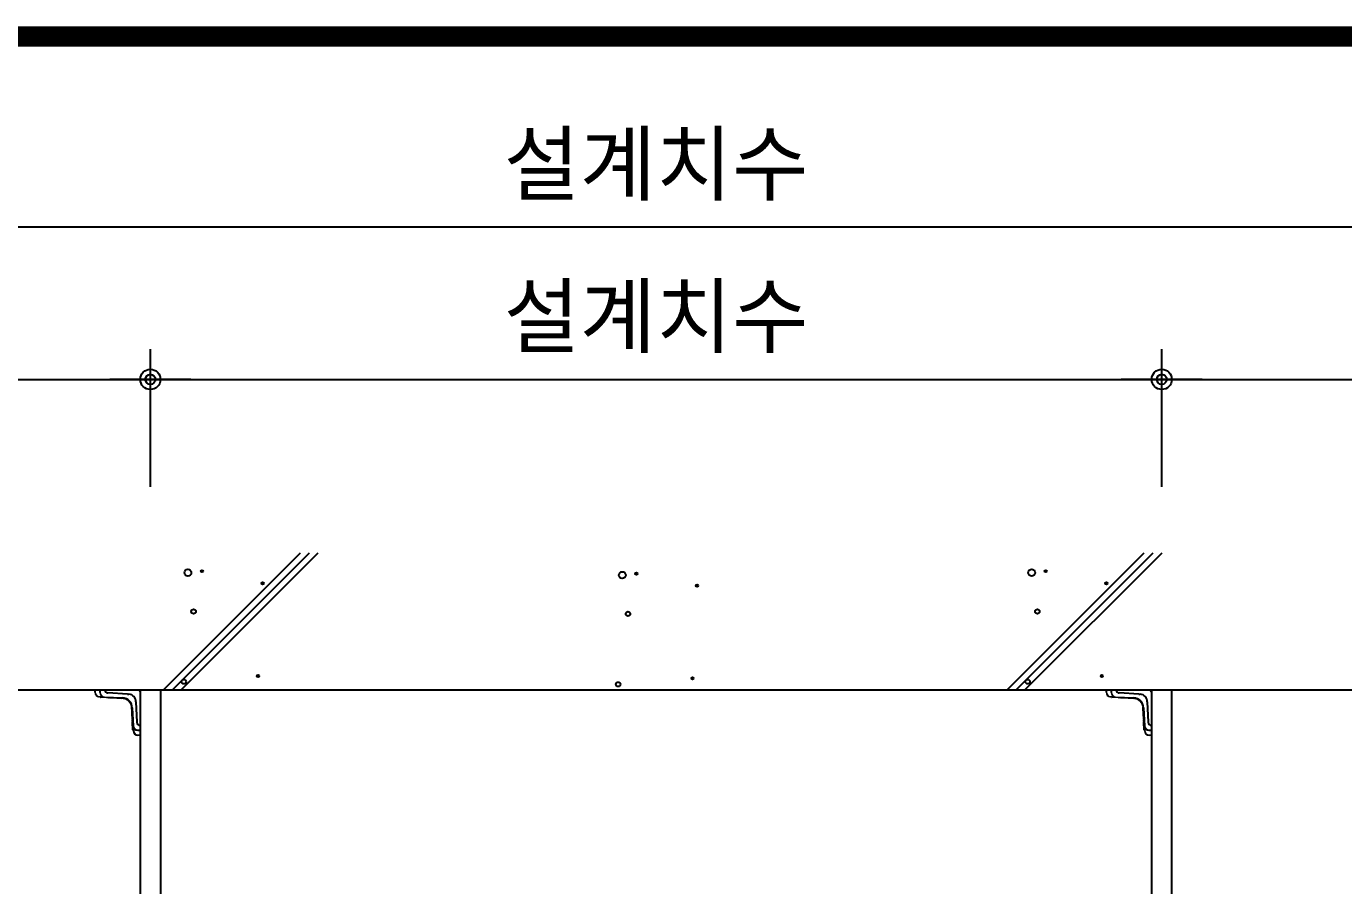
# Model space of a CAD drawing. Extents: x -256 to 8104, y -176 to 5714.
# Drawn here: x 3159 to 3810, y 3604 to 4029 of the extents above; entities that cross this region are included whole.
import ezdxf

# ---------------------------------------------------------------- set-up
doc = ezdxf.new("R2010")
doc.units = 0
doc.header["$LTSCALE"] = 30
doc.layers.get('0').update_dxf_attribs({"linetype": 'CONTINUOUS'})
doc.layers.get('DEFPOINTS').update_dxf_attribs({"linetype": 'CONTINUOUS'})
for name, color, linetype in [('0_toilet', 6, 'CONTINUOUS'), ('DIM', 7, 'CONTINUOUS'), ('경첩', 4, 'CONTINUOUS'), ('해치', 8, 'CONTINUOUS')]:
    doc.layers.add(name, color=color, linetype=linetype)
doc.styles.add('돋움', font='malgun.ttf')
doc.dimstyles.new('10', dxfattribs={"dimscale": 10, "dimtxt": 3, "dimasz": 1, "dimexe": 1.5, "dimexo": 2, "dimgap": 1, "dimtad": 1, "dimdec": 0, "dimlunit": 6, "dimtxsty": '돋움', "dimblk": 'DIMDOT', "dimcen": -1, "dimdle": 1.5, "dimclrt": 3, "dimazin": 3, "dimtfac": 1, "dimtdec": 0, "dimtix": 1, "dimtmove": 2, "dimatfit": 3, "dimldrblk": 'DIMDOT', "dimarcsym": 0})

# ---------------------------------------------------------------- blocks, each defined once
blk = doc.blocks.new('DIMDOT')
at = {"linetype": 'Continuous'}
blk.add_line((-2, 0), (2, 0), dxfattribs=at)
for radius in [0.5, 0.25]:
    blk.add_circle((0, 0), radius, dxfattribs=at)
blk = doc.blocks.new('*D751')
at = {"layer": 'DEFPOINTS', "color": 0}
for p in [(78946.52, 2290.94), (78446.52, 2217.81), (78946.52, 2217.81)]:
    blk.add_point(p, dxfattribs=at)
at = {"layer": 'DIM', "color": 0, "lineweight": -2, "ltscale": 10}
for p, q in [((78446.52, 2237.81), (78446.52, 2305.94)), ((78946.52, 2237.81), (78946.52, 2305.94)), ((78456.52, 2290.94), (78936.52, 2290.94))]:
    blk.add_line(p, q, dxfattribs=at)
at = {"layer": 'DIM', "color": 0, "lineweight": -2, "xscale": 10, "yscale": 10, "zscale": 10, "rotation": 180}
blk.add_blockref('DIMDOT', (78446.52, 2290.94), dxfattribs=at)
at = {"layer": 'DIM', "color": 0, "lineweight": -2, "xscale": 10, "yscale": 10, "zscale": 10}
blk.add_blockref('DIMDOT', (78946.52, 2290.94), dxfattribs=at)
at = {"layer": 'DIM', "color": 3, "insert": (78696.52, 2320.6), "char_height": 30, "attachment_point": 5, "style": '돋움'}
blk.add_mtext('설계치수', dxfattribs=at)
blk = doc.blocks.new('*D752')
at = {"layer": 'DEFPOINTS', "color": 0}
for p in [(78946.52, 2366.27), (77446.52, 2217.81), (78946.52, 2217.81)]:
    blk.add_point(p, dxfattribs=at)
at = {"layer": 'DIM', "color": 0, "lineweight": -2, "ltscale": 10}
for p, q in [((77446.52, 2237.81), (77446.52, 2381.27)), ((78946.52, 2237.81), (78946.52, 2381.27)), ((77456.52, 2366.27), (78936.52, 2366.27))]:
    blk.add_line(p, q, dxfattribs=at)
at = {"layer": 'DIM', "color": 0, "lineweight": -2, "xscale": 10, "yscale": 10, "zscale": 10, "rotation": 180}
blk.add_blockref('DIMDOT', (77446.52, 2366.27), dxfattribs=at)
at = {"layer": 'DIM', "color": 0, "lineweight": -2, "xscale": 10, "yscale": 10, "zscale": 10}
blk.add_blockref('DIMDOT', (78946.52, 2366.27), dxfattribs=at)
at = {"layer": 'DIM', "color": 3, "insert": (78196.52, 2395.93), "char_height": 30, "attachment_point": 5, "style": '돋움'}
blk.add_mtext('설계치수', dxfattribs=at)
blk = doc.blocks.new('*D753')
at = {"layer": 'DEFPOINTS', "color": 0}
for p in [(78446.52, 2290.94), (77946.52, 2217.81), (78446.52, 2217.81)]:
    blk.add_point(p, dxfattribs=at)
at = {"layer": 'DIM', "color": 0, "lineweight": -2, "ltscale": 10}
for p, q in [((77946.52, 2237.81), (77946.52, 2305.94)), ((78446.52, 2237.81), (78446.52, 2305.94)), ((77956.52, 2290.94), (78436.52, 2290.94))]:
    blk.add_line(p, q, dxfattribs=at)
at = {"layer": 'DIM', "color": 0, "lineweight": -2, "xscale": 10, "yscale": 10, "zscale": 10, "rotation": 180}
blk.add_blockref('DIMDOT', (77946.52, 2290.94), dxfattribs=at)
at = {"layer": 'DIM', "color": 0, "lineweight": -2, "xscale": 10, "yscale": 10, "zscale": 10}
blk.add_blockref('DIMDOT', (78446.52, 2290.94), dxfattribs=at)
at = {"layer": 'DIM', "color": 3, "insert": (78196.52, 2320.6), "char_height": 30, "attachment_point": 5, "style": '돋움'}
blk.add_mtext('설계치수', dxfattribs=at)
blk = doc.blocks.new('*D754')
at = {"layer": 'DEFPOINTS', "color": 0}
for p in [(77946.52, 2290.94), (77446.52, 2217.81), (77946.52, 2217.81)]:
    blk.add_point(p, dxfattribs=at)
at = {"layer": 'DIM', "color": 0, "lineweight": -2, "ltscale": 10}
for p, q in [((77446.52, 2237.81), (77446.52, 2305.94)), ((77946.52, 2237.81), (77946.52, 2305.94)), ((77456.52, 2290.94), (77936.52, 2290.94))]:
    blk.add_line(p, q, dxfattribs=at)
at = {"layer": 'DIM', "color": 0, "lineweight": -2, "xscale": 10, "yscale": 10, "zscale": 10, "rotation": 180}
blk.add_blockref('DIMDOT', (77446.52, 2290.94), dxfattribs=at)
at = {"layer": 'DIM', "color": 0, "lineweight": -2, "xscale": 10, "yscale": 10, "zscale": 10}
blk.add_blockref('DIMDOT', (77946.52, 2290.94), dxfattribs=at)
at = {"layer": 'DIM', "color": 3, "insert": (77696.52, 2320.6), "char_height": 30, "attachment_point": 5, "style": '돋움'}
blk.add_mtext('설계치수', dxfattribs=at)
blk = doc.blocks.new('EDGE_28', base_point=(74726.29, -1563.68))
blk.add_line((77446.52, 2137.37), (78946.52, 2137.37))
at = {"color": 4}
for p, q in [((77935.25, 2135.29), (77925.53, 2135.88)), ((77935.25, 2135.29), (77935.93, 2135.29)), ((77939.34, 2131.43), (77939.84, 2121.4)), ((78435.2, 2135.29), (78425.48, 2135.88)), ((78435.2, 2135.29), (78435.88, 2135.29)), ((78439.29, 2131.43), (78439.79, 2121.4))]:
    blk.add_line(p, q, dxfattribs=at)
at = {"color": 8, "const_width": 10}
blk.add_lwpolyline([(77210.45, 2460.48), (80558.27, 2460.48)], dxfattribs=at)
at = {"color": 4}
for centre, radius, start, end in [((77925.62, 2137.49), 1.61, 184.02269, 266.84997), ((78425.57, 2137.49), 1.61, 184.02269, 266.84997), ((77935.68, 2131.64), 3.66, 356.64811, 86.2207), ((78435.63, 2131.64), 3.66, 356.64811, 86.2207), ((77941.48, 2121.57), 1.65, 186.1664, 269.59836), ((78441.43, 2121.57), 1.65, 186.1664, 269.59836)]:
    blk.add_arc(centre, radius, start, end, dxfattribs=at)
at = {"layer": '0_toilet'}
for p, q in [((77941.52, 2137.37), (77941.52, 1412.37)), ((77951.52, 2137.37), (77951.52, 1412.37)), ((78441.47, 2137.37), (78441.47, 1412.37)), ((78451.57, 1412.36), (78451.57, 2137.36))]:
    blk.add_line(p, q, dxfattribs=at)
at = {"layer": '경첩', "color": 4, "linetype": 'Continuous', "lineweight": 15}
for p, q in [((77919.02, 2136.23), (77919.02, 2137.37)), ((77919.02, 2137.37), (77919.27, 2137.37)), ((77919.27, 2136.23), (77919.02, 2136.23)), ((77919.27, 2137.37), (77919.27, 2136.23)), ((77919.27, 2137.37), (77921.42, 2137.37)), ((77921.42, 2137.37), (77921.42, 2136.12)), ((77921.42, 2136.12), (77921.52, 2136.12)), ((77921.52, 2136.12), (77921.52, 2137.37)), ((77921.52, 2137.37), (77921.77, 2137.37)), ((77921.52, 2136.12), (77921.77, 2136.12)), ((77921.77, 2137.37), (77921.77, 2136.12)), ((77940.02, 2137.37), (77921.77, 2137.37)), ((78418.97, 2136.23), (78418.97, 2137.37)), ((78418.97, 2137.37), (78419.22, 2137.37)), ((78419.22, 2136.23), (78418.97, 2136.23)), ((78419.22, 2137.37), (78419.22, 2136.23)), ((78419.22, 2137.37), (78421.37, 2137.37)), ((78421.37, 2137.37), (78421.37, 2136.12)), ((78421.37, 2136.12), (78421.47, 2136.12)), ((78421.47, 2136.12), (78421.47, 2137.37)), ((78421.47, 2137.37), (78421.72, 2137.37)), ((78421.47, 2136.12), (78421.72, 2136.12)), ((78421.72, 2137.37), (78421.72, 2136.12)), ((78439.97, 2137.37), (78421.72, 2137.37)), ((77923.76, 2133.77), (77921.26, 2133.89)), ((77921.27, 2134.14), (77922.72, 2134.07)), ((77921.76, 2133.69), (77921.92, 2133.86)), ((77921.76, 2133.69), (77921.84, 2133.61)), ((77925.05, 2133.46), (77921.84, 2133.61)), ((77932.73, 2133.35), (77923.76, 2133.77)), ((77923.77, 2134.02), (77932.75, 2133.59)), ((77925.05, 2133.46), (77925.29, 2133.7)), ((77925.73, 2133.43), (77925.97, 2133.66)), ((77926.07, 2133.41), (77926.31, 2133.65)), ((77926.74, 2133.38), (77926.98, 2133.62)), ((77929.44, 2133.25), (77926.74, 2133.38)), ((77929.44, 2133.25), (77929.68, 2133.49)), ((77930.12, 2133.22), (77930.36, 2133.46)), ((77930.46, 2133.2), (77930.7, 2133.44)), ((77931.13, 2133.17), (77931.37, 2133.41)), ((77932.48, 2133.11), (77931.13, 2133.17)), ((77932.48, 2133.11), (77932.72, 2133.35)), ((77932.72, 2133.1), (77932.48, 2133.11)), ((77933.73, 2132.94), (77933.93, 2133.14)), ((77934.26, 2132.76), (77934.45, 2132.95)), ((77934.51, 2132.66), (77934.69, 2132.84)), ((77934.97, 2132.41), (77935.15, 2132.59)), ((77935.18, 2132.27), (77935.36, 2132.45)), ((77936.27, 2131.24), (77936.45, 2131.42)), ((77936.42, 2131.03), (77936.6, 2131.21)), ((77936.69, 2130.59), (77936.87, 2130.78)), ((77936.8, 2130.36), (77936.99, 2130.55)), ((77936.97, 2129.96), (77937.16, 2130.15)), ((77937.33, 2129.64), (77937.12, 2129.44)), ((77937.12, 2129.43), (77937.33, 2129.64)), ((77941.52, 2117.62), (77941.52, 2135.87)), ((78423.71, 2133.77), (78421.21, 2133.89)), ((78421.22, 2134.14), (78422.67, 2134.07)), ((78421.71, 2133.69), (78421.87, 2133.86)), ((78421.71, 2133.69), (78421.79, 2133.61)), ((78425, 2133.46), (78421.79, 2133.61)), ((78432.68, 2133.35), (78423.71, 2133.77)), ((78423.72, 2134.02), (78432.7, 2133.59)), ((78425, 2133.46), (78425.24, 2133.7)), ((78425.68, 2133.43), (78425.92, 2133.66)), ((78426.02, 2133.41), (78426.26, 2133.65)), ((78426.69, 2133.38), (78426.93, 2133.62)), ((78429.39, 2133.25), (78426.69, 2133.38)), ((78429.39, 2133.25), (78429.63, 2133.49)), ((78430.07, 2133.22), (78430.31, 2133.46)), ((78430.41, 2133.2), (78430.65, 2133.44)), ((78431.08, 2133.17), (78431.32, 2133.41)), ((78432.43, 2133.11), (78431.08, 2133.17)), ((78432.43, 2133.11), (78432.67, 2133.35)), ((78432.67, 2133.1), (78432.43, 2133.11)), ((78433.68, 2132.94), (78433.88, 2133.14)), ((78434.21, 2132.76), (78434.4, 2132.95)), ((78434.46, 2132.66), (78434.64, 2132.84)), ((78434.92, 2132.41), (78435.1, 2132.59)), ((78435.13, 2132.27), (78435.31, 2132.45)), ((78436.22, 2131.24), (78436.4, 2131.42)), ((78436.37, 2131.03), (78436.55, 2131.21)), ((78436.64, 2130.59), (78436.82, 2130.78)), ((78436.75, 2130.36), (78436.94, 2130.55)), ((78436.92, 2129.96), (78437.11, 2130.15)), ((78437.28, 2129.64), (78437.07, 2129.44)), ((78437.07, 2129.43), (78437.28, 2129.64)), ((78441.47, 2117.62), (78441.47, 2135.87)), ((77937.2, 2129.06), (77937.41, 2129.28)), ((77937.22, 2128.84), (77937.45, 2129.06)), ((77937.27, 2127.93), (77937.24, 2128.57)), ((77937.27, 2127.93), (77937.51, 2128.17)), ((77937.28, 2127.83), (77937.27, 2127.93)), ((77937.28, 2127.83), (77937.52, 2128.07)), ((77937.29, 2127.49), (77937.28, 2127.83)), ((77937.29, 2127.49), (77937.53, 2127.73)), ((77937.3, 2127.39), (77937.29, 2127.49)), ((77937.3, 2127.39), (77937.54, 2127.63)), ((77937.34, 2126.47), (77937.3, 2127.39)), ((77937.34, 2126.47), (77937.58, 2126.71)), ((77937.35, 2126.23), (77937.59, 2126.47)), ((77937.37, 2125.81), (77937.35, 2126.23)), ((77937.37, 2125.81), (77937.61, 2126.05)), ((77937.37, 2125.8), (77937.61, 2126.04)), ((77937.51, 2122.93), (77937.37, 2125.8)), ((77937.92, 2119.61), (77937.49, 2128.59)), ((77937.51, 2122.93), (77937.75, 2123.17)), ((77937.74, 2128.6), (77938.17, 2119.62)), ((78437.15, 2129.06), (78437.36, 2129.28)), ((78437.17, 2128.84), (78437.4, 2129.06)), ((78437.22, 2127.93), (78437.19, 2128.57)), ((78437.22, 2127.93), (78437.46, 2128.17)), ((78437.23, 2127.83), (78437.22, 2127.93)), ((78437.23, 2127.83), (78437.47, 2128.07)), ((78437.24, 2127.49), (78437.23, 2127.83)), ((78437.24, 2127.49), (78437.48, 2127.73)), ((78437.25, 2127.39), (78437.24, 2127.49)), ((78437.25, 2127.39), (78437.49, 2127.63)), ((78437.29, 2126.47), (78437.25, 2127.39)), ((78437.29, 2126.47), (78437.53, 2126.71)), ((78437.3, 2126.23), (78437.54, 2126.47)), ((78437.32, 2125.81), (78437.3, 2126.23)), ((78437.32, 2125.81), (78437.56, 2126.05)), ((78437.32, 2125.8), (78437.56, 2126.04)), ((78437.46, 2122.93), (78437.32, 2125.8)), ((78437.87, 2119.61), (78437.44, 2128.59)), ((78437.46, 2122.93), (78437.7, 2123.17)), ((78437.69, 2128.6), (78438.12, 2119.62)), ((77937.53, 2122.59), (77937.76, 2122.83)), ((77937.56, 2121.92), (77937.53, 2122.59)), ((77937.56, 2121.92), (77937.8, 2122.16)), ((77937.57, 2121.58), (77937.81, 2121.82)), ((77937.61, 2120.91), (77937.84, 2121.14)), ((77937.73, 2118.2), (77937.61, 2120.91)), ((77937.73, 2118.2), (77937.97, 2118.44)), ((77937.84, 2117.61), (77938, 2117.77)), ((77938.03, 2117.11), (77937.92, 2119.61)), ((77938.22, 2118.57), (77938.28, 2117.12)), ((77940.26, 2117.62), (77941.52, 2117.62)), ((77940.26, 2117.37), (77940.26, 2117.62)), ((77941.52, 2117.37), (77940.26, 2117.37)), ((77940.27, 2117.37), (77940.27, 2117.27)), ((77940.27, 2117.27), (77941.52, 2117.27)), ((77941.52, 2117.62), (77941.52, 2117.37)), ((77941.52, 2117.27), (77941.52, 2115.12)), ((78437.48, 2122.59), (78437.71, 2122.83)), ((78437.51, 2121.92), (78437.48, 2122.59)), ((78437.51, 2121.92), (78437.75, 2122.16)), ((78437.52, 2121.58), (78437.76, 2121.82)), ((78437.56, 2120.91), (78437.79, 2121.14)), ((78437.68, 2118.2), (78437.56, 2120.91)), ((78437.68, 2118.2), (78437.92, 2118.44)), ((78437.79, 2117.61), (78437.95, 2117.77)), ((78437.98, 2117.11), (78437.87, 2119.61)), ((78438.17, 2118.57), (78438.23, 2117.12)), ((78440.21, 2117.62), (78441.47, 2117.62)), ((78440.21, 2117.37), (78440.21, 2117.62)), ((78441.47, 2117.37), (78440.21, 2117.37)), ((78440.22, 2117.37), (78440.22, 2117.27)), ((78440.22, 2117.27), (78441.47, 2117.27)), ((78441.47, 2117.62), (78441.47, 2117.37)), ((78441.47, 2117.27), (78441.47, 2115.12)), ((77940.38, 2115.12), (77941.52, 2115.12)), ((77940.38, 2115.12), (77940.38, 2114.87)), ((77941.52, 2114.87), (77940.38, 2114.87)), ((77941.52, 2115.12), (77941.52, 2114.87)), ((78440.33, 2115.12), (78441.47, 2115.12)), ((78440.33, 2115.12), (78440.33, 2114.87)), ((78441.47, 2114.87), (78440.33, 2114.87)), ((78441.47, 2115.12), (78441.47, 2114.87))]:
    blk.add_line(p, q, dxfattribs=at)
at = {"layer": '경첩', "color": 4, "linetype": 'Continuous', "lineweight": 15, "flags": 128}
for points in [[(77921.27, 2134.14), (77921.27, 2134.09), (77921.27, 2134.04), (77921.27, 2134), (77921.26, 2133.96), (77921.26, 2133.93), (77921.26, 2133.91), (77921.26, 2133.89), (77921.26, 2133.89)], [(77923.76, 2133.77), (77923.76, 2133.77), (77923.76, 2133.79), (77923.76, 2133.81), (77923.76, 2133.84), (77923.77, 2133.88), (77923.77, 2133.92), (77923.77, 2133.97), (77923.77, 2134.02)], [(77925.73, 2133.43), (77925.72, 2133.43), (77925.68, 2133.43), (77925.62, 2133.43), (77925.53, 2133.43), (77925.43, 2133.44), (77925.31, 2133.44), (77925.19, 2133.45), (77925.05, 2133.46)], [(77926.74, 2133.38), (77926.63, 2133.38), (77926.51, 2133.39), (77926.4, 2133.39), (77926.31, 2133.4), (77926.23, 2133.4), (77926.16, 2133.4), (77926.11, 2133.41), (77926.08, 2133.41), (77926.07, 2133.41)], [(77930.12, 2133.22), (77930.11, 2133.22), (77930.07, 2133.22), (77930, 2133.22), (77929.92, 2133.23), (77929.82, 2133.23), (77929.7, 2133.24), (77929.58, 2133.24), (77929.44, 2133.25)], [(77931.13, 2133.17), (77931, 2133.18), (77930.87, 2133.18), (77930.76, 2133.19), (77930.65, 2133.19), (77930.57, 2133.2), (77930.51, 2133.2), (77930.47, 2133.2), (77930.46, 2133.2)], [(77932.73, 2133.35), (77932.73, 2133.35), (77932.74, 2133.36), (77932.74, 2133.39), (77932.74, 2133.42), (77932.74, 2133.46), (77932.74, 2133.5), (77932.74, 2133.55), (77932.75, 2133.59)], [(78421.22, 2134.14), (78421.22, 2134.09), (78421.22, 2134.04), (78421.22, 2134), (78421.21, 2133.96), (78421.21, 2133.93), (78421.21, 2133.91), (78421.21, 2133.89), (78421.21, 2133.89)], [(78423.71, 2133.77), (78423.71, 2133.77), (78423.71, 2133.79), (78423.71, 2133.81), (78423.71, 2133.84), (78423.72, 2133.88), (78423.72, 2133.92), (78423.72, 2133.97), (78423.72, 2134.02)], [(78425.68, 2133.43), (78425.67, 2133.43), (78425.63, 2133.43), (78425.57, 2133.43), (78425.48, 2133.43), (78425.38, 2133.44), (78425.26, 2133.44), (78425.14, 2133.45), (78425, 2133.46)], [(78426.69, 2133.38), (78426.58, 2133.38), (78426.46, 2133.39), (78426.35, 2133.39), (78426.26, 2133.4), (78426.18, 2133.4), (78426.11, 2133.4), (78426.06, 2133.41), (78426.03, 2133.41), (78426.02, 2133.41)], [(78430.07, 2133.22), (78430.06, 2133.22), (78430.02, 2133.22), (78429.95, 2133.22), (78429.87, 2133.23), (78429.77, 2133.23), (78429.65, 2133.24), (78429.53, 2133.24), (78429.39, 2133.25)], [(78431.08, 2133.17), (78430.95, 2133.18), (78430.82, 2133.18), (78430.71, 2133.19), (78430.6, 2133.19), (78430.52, 2133.2), (78430.46, 2133.2), (78430.42, 2133.2), (78430.41, 2133.2)], [(78432.68, 2133.35), (78432.68, 2133.35), (78432.69, 2133.36), (78432.69, 2133.39), (78432.69, 2133.42), (78432.69, 2133.46), (78432.69, 2133.5), (78432.69, 2133.55), (78432.7, 2133.59)], [(77937.12, 2129.43), (77937.12, 2129.43), (77937.12, 2129.43)], [(77937.22, 2128.84), (77937.2, 2129), (77937.2, 2129.06)], [(77937.35, 2126.23), (77937.35, 2126.31), (77937.35, 2126.39), (77937.34, 2126.47)], [(77937.37, 2125.8), (77937.37, 2125.8), (77937.37, 2125.81)], [(77937.49, 2128.59), (77937.5, 2128.59), (77937.51, 2128.59), (77937.54, 2128.59), (77937.57, 2128.59), (77937.6, 2128.59), (77937.65, 2128.59), (77937.69, 2128.6), (77937.74, 2128.6)], [(78437.07, 2129.43), (78437.07, 2129.43), (78437.07, 2129.43)], [(78437.17, 2128.84), (78437.15, 2129), (78437.15, 2129.06)], [(78437.3, 2126.23), (78437.3, 2126.31), (78437.3, 2126.39), (78437.29, 2126.47)], [(78437.32, 2125.8), (78437.32, 2125.8), (78437.32, 2125.81)], [(78437.44, 2128.59), (78437.45, 2128.59), (78437.46, 2128.59), (78437.49, 2128.59), (78437.52, 2128.59), (78437.55, 2128.59), (78437.6, 2128.59), (78437.64, 2128.6), (78437.69, 2128.6)], [(77937.61, 2120.91), (77937.6, 2121.04), (77937.59, 2121.16), (77937.59, 2121.28), (77937.58, 2121.38), (77937.58, 2121.47), (77937.58, 2121.53), (77937.57, 2121.57), (77937.57, 2121.58)], [(77937.76, 2117.69), (77937.75, 2117.8), (77937.75, 2117.92), (77937.74, 2118.06), (77937.73, 2118.2)], [(77937.76, 2117.69), (77937.78, 2117.67), (77937.79, 2117.66), (77937.81, 2117.64), (77937.82, 2117.63), (77937.83, 2117.62), (77937.84, 2117.61), (77937.84, 2117.61), (77937.84, 2117.61)], [(77937.92, 2119.61), (77937.92, 2119.61), (77937.94, 2119.61), (77937.96, 2119.62), (77937.99, 2119.62), (77938.03, 2119.62), (77938.07, 2119.62), (77938.12, 2119.62), (77938.17, 2119.62)], [(77938.28, 2117.12), (77938.24, 2117.12), (77938.19, 2117.12), (77938.15, 2117.12), (77938.11, 2117.12), (77938.08, 2117.12), (77938.05, 2117.11), (77938.04, 2117.11), (77938.03, 2117.11)], [(78437.56, 2120.91), (78437.55, 2121.04), (78437.54, 2121.16), (78437.54, 2121.28), (78437.53, 2121.38), (78437.53, 2121.47), (78437.53, 2121.53), (78437.52, 2121.57), (78437.52, 2121.58)], [(78437.71, 2117.69), (78437.7, 2117.8), (78437.7, 2117.92), (78437.69, 2118.06), (78437.68, 2118.2)], [(78437.71, 2117.69), (78437.73, 2117.67), (78437.74, 2117.66), (78437.76, 2117.64), (78437.77, 2117.63), (78437.78, 2117.62), (78437.79, 2117.61), (78437.79, 2117.61), (78437.79, 2117.61)], [(78437.87, 2119.61), (78437.87, 2119.61), (78437.89, 2119.61), (78437.91, 2119.62), (78437.94, 2119.62), (78437.98, 2119.62), (78438.02, 2119.62), (78438.07, 2119.62), (78438.12, 2119.62)], [(78438.23, 2117.12), (78438.19, 2117.12), (78438.14, 2117.12), (78438.1, 2117.12), (78438.06, 2117.12), (78438.03, 2117.12), (78438, 2117.11), (78437.99, 2117.11), (78437.98, 2117.11)]]:
    blk.add_lwpolyline(points, dxfattribs=at)
at = {"layer": '경첩', "color": 4, "linetype": 'Continuous', "lineweight": 15}
for centre, radius, start, end in [((77921.37, 2136.23), 2.35, 180, 267.30166), ((77921.37, 2136.23), 2.1, 180, 267.30166), ((77923.87, 2136.12), 2.35, 180, 267.30166), ((77923.87, 2136.12), 2.1, 180, 267.30166), ((77940.02, 2135.87), 1.5, 0, 90), ((78421.32, 2136.23), 2.35, 180, 267.30166), ((78421.32, 2136.23), 2.1, 180, 267.30166), ((78423.82, 2136.12), 2.35, 180, 267.30166), ((78423.82, 2136.12), 2.1, 180, 267.30166), ((78439.97, 2135.87), 1.5, 0, 90), ((77932.5, 2128.35), 4.75, 75, 87.30166), ((77932.5, 2128.35), 5, 2.69834, 87.30166), ((77932.5, 2128.35), 5.25, 2.69834, 87.30166), ((77932.5, 2128.35), 4.75, 68.24939, 75.00018), ((77932.5, 2128.35), 4.75, 58.70023, 65.00519), ((77932.5, 2128.35), 4.75, 55.61419, 58.70089), ((77932.5, 2128.35), 4.75, 37.43916, 55.61511), ((77932.5, 2128.35), 4.75, 34.38551, 37.43877), ((77932.5, 2128.35), 4.75, 28.17355, 34.38489), ((77932.5, 2128.35), 4.75, 19.76602, 24.99481), ((77932.5, 2128.35), 4.75, 13.24314, 19.76602), ((78432.45, 2128.35), 4.75, 75, 87.30166), ((78432.45, 2128.35), 5, 2.69834, 87.30166), ((78432.45, 2128.35), 5.25, 2.69834, 87.30166), ((78432.45, 2128.35), 4.75, 68.24939, 75.00018), ((78432.45, 2128.35), 4.75, 58.70023, 65.00519), ((78432.45, 2128.35), 4.75, 55.61419, 58.70089), ((78432.45, 2128.35), 4.75, 37.43916, 55.61511), ((78432.45, 2128.35), 4.75, 34.38551, 37.43877), ((78432.45, 2128.35), 4.75, 28.17355, 34.38489), ((78432.45, 2128.35), 4.75, 19.76602, 24.99481), ((78432.45, 2128.35), 4.75, 13.24314, 19.76602), ((77932.5, 2128.35), 4.75, 8.6056, 13.16233), ((77932.5, 2128.35), 4.75, 2.69834, 5.90882), ((78432.45, 2128.35), 4.75, 8.6056, 13.16233), ((78432.45, 2128.35), 4.75, 2.69834, 5.90882), ((77940.26, 2119.72), 2.35, 182.69834, 270), ((77940.38, 2117.22), 2.35, 182.69834, 270), ((77940.26, 2119.72), 2.1, 182.69834, 270), ((77940.38, 2117.22), 2.1, 182.69834, 270), ((78440.21, 2119.72), 2.35, 182.69834, 270), ((78440.33, 2117.22), 2.35, 182.69834, 270), ((78440.21, 2119.72), 2.1, 182.69834, 270), ((78440.33, 2117.22), 2.1, 182.69834, 270)]:
    blk.add_arc(centre, radius, start, end, dxfattribs=at)
at = {"layer": '해치'}
for p, q in [((77952.98, 2137.37), (78020.72, 2205.11)), ((77961.8, 2137.37), (78029.54, 2205.11)), ((78370.1, 2137.37), (78437.84, 2205.11)), ((78378.92, 2137.37), (78446.66, 2205.11))]:
    blk.add_line(p, q, dxfattribs=at)
at = {"layer": '해치', "color": 2}
for p, q in [((77957.39, 2137.37), (78025.13, 2205.11)), ((78374.51, 2137.37), (78442.25, 2205.11))]:
    blk.add_line(p, q, dxfattribs=at)
at = {"layer": '해치'}
for centre, radius in [((77965.09, 2195.33), 1.68), ((77972.04, 2196.11), 0.56), ((78179.84, 2194.15), 1.68), ((78186.78, 2194.93), 0.56), ((78382.22, 2195.33), 1.68), ((78389.16, 2196.11), 0.56), ((78002.04, 2190.15), 0.56), ((78216.78, 2188.97), 0.56), ((78419.16, 2190.15), 0.56), ((77967.89, 2176.16), 1.12), ((78182.63, 2174.98), 1.12), ((78385.02, 2176.16), 1.12), ((77963.08, 2141.49), 1.12), ((77999.8, 2144.27), 0.559), ((78214.54, 2143.09), 0.559), ((78380.21, 2141.49), 1.12), ((78416.92, 2144.27), 0.559), ((78177.82, 2140.17), 1.12)]:
    blk.add_circle(centre, radius, dxfattribs=at)
at = {"layer": 'DIM', "ltscale": 10}
for base, p1, p2, picture, middle in [((78946.52, 2366.27), (77446.52, 2217.81), (78946.52, 2217.81), '*D752', (78196.52, 2395.93)), ((77946.52, 2290.94), (77446.52, 2217.81), (77946.52, 2217.81), '*D754', (77696.52, 2320.6)), ((78446.52, 2290.94), (77946.52, 2217.81), (78446.52, 2217.81), '*D753', (78196.52, 2320.6)), ((78946.52, 2290.94), (78446.52, 2217.81), (78946.52, 2217.81), '*D751', (78696.52, 2320.6))]:
    dim = blk.add_linear_dim(base=base, p1=p1, p2=p2, text='설계치수', dimstyle='10', override={"dimtxsty": '돋움'}, dxfattribs=at)
    dim.commit()
    dim.dimension.update_dxf_attribs({"geometry": picture, "text_midpoint": middle})

msp = doc.modelspace()

# ---------------------------------------------------------------- block references
msp.add_blockref('EDGE_28', (0, 0))

doc.saveas('drawing.dxf')
